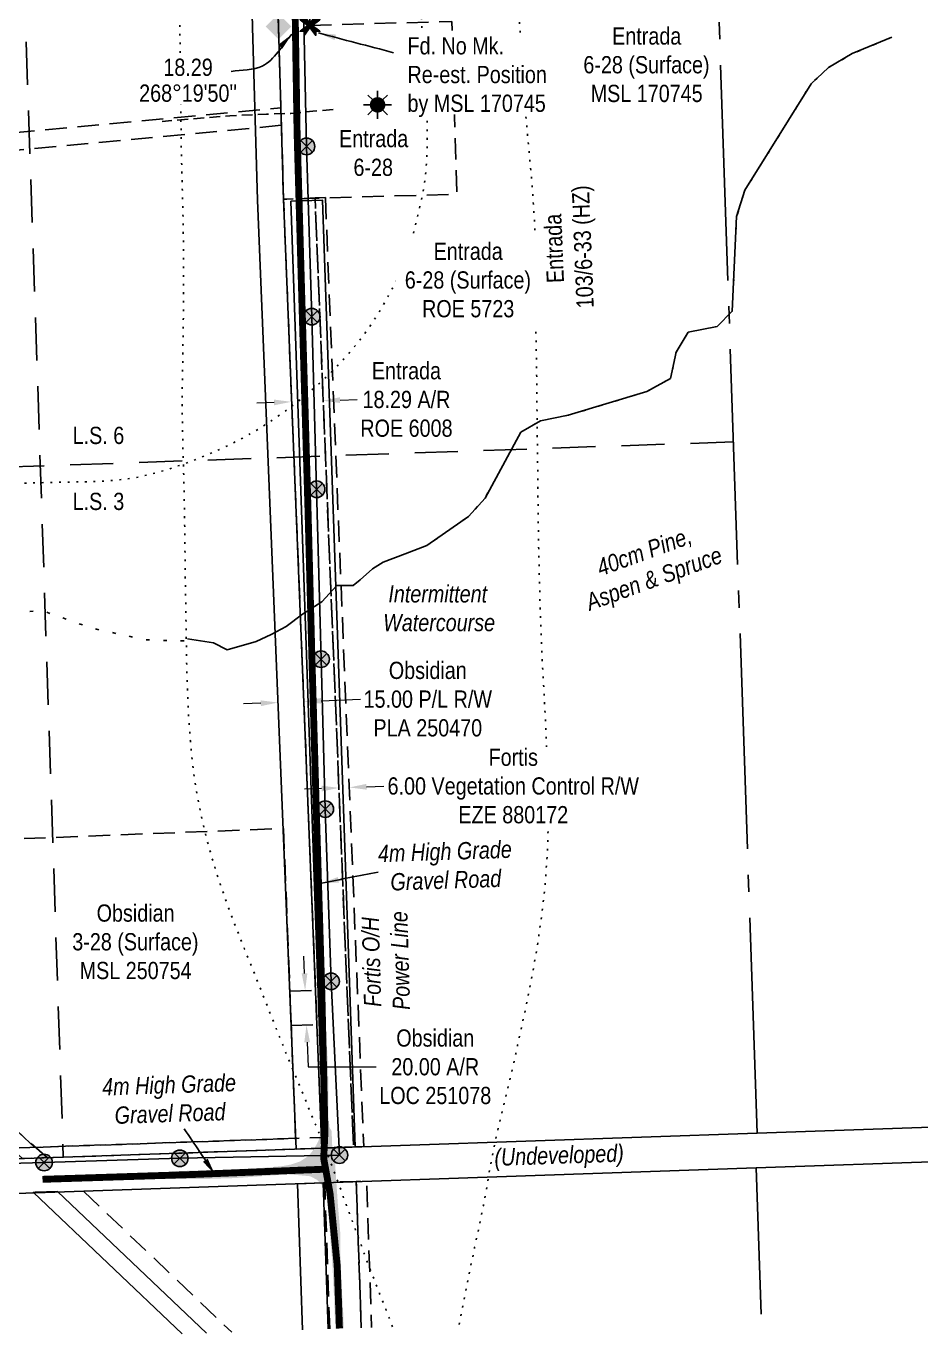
# Model space of a CAD drawing. Extents: x 634445 to 652632, y 5817173 to 5838663.
# Drawn here: x 648077 to 648596, y 5834314 to 5835072 of the extents above; entities that cross this region are included whole.
import ezdxf
from ezdxf.enums import TextEntityAlignment as Align

# ---------------------------------------------------------------- set-up
doc = ezdxf.new("R2010")
doc.units = 0
doc.header["$LTSCALE"] = 5
doc.header["$PDSIZE"] = 0.5
for name, pattern in [('foc-ACCESSROAD', [3.75, 2.5, -1.25]), ('foc-DOT', [1, 0.2, -0.8]), ('foc-FLOWLINE', [3.75, 2.5, -1.25]), ('foc-LSD', [8, 5, -3]), ('foc-QUARTERLINE', [33, 25, -3, 2, -3]), ('foc-WHEELTRACKS', [2, 0.4, -1.6]), ('POWERLINE5', [7.8, 2.4, -0.6, 0.6, -0.6, 0.6, -0.6, 2.4]), ('UG_PIPE', [1.875, 1.25, -0.625])]:
    doc.linetypes.add(name, pattern=pattern)
doc.layers.get('Defpoints').update_dxf_attribs({"color": 9})
for name, color, linetype in [('AS-DRILL', 8, 'foc-DOT'), ('AS-PIPE-UG', 44, 'UG_PIPE'), ('AS-POWER', 104, 'foc-POWER'), ('AS-POWER-EXISTING', 72, 'POWERLINE5'), ('AS-ROADS', 254, 'Continuous'), ('C-AR', 13, 'foc-ACCESSROAD'), ('C-RW', 13, 'Continuous'), ('C-WS', 13, 'foc-ACCESSROAD'), ('C-WS-S', 8, 'Continuous'), ('F-AR', 190, 'foc-ACCESSROAD'), ('F-EZE', 190, 'foc-FLOWLINE'), ('F-FLOWLINE', 190, 'foc-FLOWLINE'), ('F-RW', 190, 'Continuous'), ('F-WS', 190, 'foc-ACCESSROAD'), ('F-WS-S', 8, 'Continuous'), ('L-BD', 7, 'Continuous'), ('L-MON', 1, 'Continuous'), ('L-SEC', 7, 'Continuous'), ('L-SECQ', 8, 'foc-QUARTERLINE'), ('L-SECTION-LSD', 7, 'foc-LSD'), ('ROE', 35, 'Continuous'), ('T-BUSH-T', 110, 'Continuous'), ('T-CREEK', 160, 'Continuous'), ('T-WATER-P3', 160, 'foc-WHEELTRACKS'), ('T-WATER-T', 170, 'Continuous')]:
    doc.layers.add(name, color=color, linetype=linetype)
for name, color, linetype, lineweight in [('C-AR-T', 13, 'Continuous', 9), ('C-RW-T', 13, 'Continuous', 9), ('C-WS-T', 13, 'Continuous', 9), ('F-AR-T', 190, 'Continuous', 9), ('F-EZE-T', 190, 'Continuous', 9), ('F-WS-T', 190, 'Continuous', 9), ('T-TEXT', 48, 'Continuous', 18)]:
    doc.layers.add(name, color=color, linetype=linetype, lineweight=lineweight)
doc.styles.add('100L', font='ARIALN.TTF', dxfattribs={"height": 11})
doc.styles.add('175L', font='ARIALN.TTF', dxfattribs={"height": 20})
doc.styles.add('80CG', font='ARIALN.TTF', dxfattribs={"height": 10})
doc.styles.add('80L', font='ARIALN.TTF', dxfattribs={"height": 10})
doc.styles.add('80LS', font='ARIALNI.TTF', dxfattribs={"height": 10})
doc.styles.add('foc-LtypeFont', font='ARIALN.TTF', dxfattribs={"height": 7.35})
doc.linetypes.add('foc-POWER', pattern='A,6,-1,["P",foc-LtypeFont,S=0.2,R=0,X=-0.625,Y=-0.75],-1.24,4', length=12.24)
doc.linetypes.add('foc-TOPO-flowdirection-NOLINE', pattern='A,0,[">",foc-LtypeFont,S=0.3,R=0,X=0,Y=-0.945],-20,[">",foc-LtypeFont,S=0.3,R=0,X=0,Y=-0.945],0', length=20)
doc.dimstyles.new('Compass 5 000', dxfattribs={"dimscale": 5, "dimtxt": 9, "dimasz": 2, "dimexe": 0.2, "dimexo": 0.0625, "dimgap": 0.5, "dimtad": 0, "dimtih": 1, "dimtoh": 1, "dimzin": 0, "dimdsep": 46, "dimtxsty": '80CG', "dimcen": 0.1, "dimse1": 1, "dimse2": 1, "dimclrd": 256, "dimclrt": 256, "dimaunit": 1, "dimadec": 4, "dimazin": 0, "dimtfac": 0.06, "dimtofl": 0, "dimtmove": 0, "dimatfit": 1, "dimfxl": 0.2, "dimtolj": 1, "dimtzin": 0, "dimlwd": -1, "dimarcsym": 0})

# ---------------------------------------------------------------- blocks, each defined once
blk = doc.blocks.new('POWERPOLE')
h = blk.add_hatch(color=255)
edge = h.paths.add_edge_path()
edge.add_arc((0, 0), 0.96, 0, 360)
at = {"linetype": 'Continuous'}
for p, q in [((0.68, -0.68), (-0.68, 0.68)), ((-0.68, -0.68), (0.68, 0.68))]:
    blk.add_line(p, q, dxfattribs=at)
blk.add_circle((0, 0), 0.96, dxfattribs=at)
blk = doc.blocks.new('*D409')
at = {"layer": 'Defpoints', "color": 0, "transparency": 16777216}
for p in [(648222.38, 5835108.8), (648223.06, 5835093.07), (648241.5, 5835093.87)]:
    blk.add_point(p, dxfattribs=at)
at = {"layer": 'F-AR-T', "transparency": 16777216}
for p, q in [((648212.39, 5835108.37), (648191.86, 5835107.48)), ((648250.81, 5835110.03), (648260.8, 5835110.47))]:
    blk.add_line(p, q, dxfattribs=at)
for points in [[(648250.73, 5835111.7), (648250.88, 5835108.37), (648240.81, 5835109.6)], [(648212.31, 5835110.03), (648212.46, 5835106.7), (648222.38, 5835108.8)]]:
    blk.add_solid(points, dxfattribs=at)
at = {"layer": 'F-AR-T', "transparency": 16777216, "insert": (648163.32, 5835107.48), "char_height": 10, "attachment_point": 5, "style": '80CG', "bg_fill": 3, "box_fill_scale": 1.1, "bg_fill_color": 256, "bg_fill_true_color": 13158600, "bg_fill_transparency": 0}
blk.add_mtext('\\A1;Entrada\\P18.29 A/R\\PROE 5723', dxfattribs=at)
blk = doc.blocks.new('*D410')
at = {"layer": 'Defpoints', "color": 0, "transparency": 16777216}
for p in [(648229.41, 5834898.68), (648247.7, 5834899.31), (648230.93, 5834854.46)]:
    blk.add_point(p, dxfattribs=at)
at = {"layer": 'F-AR-T', "transparency": 16777216}
for p, q in [((648220.94, 5834854.12), (648210.95, 5834853.77)), ((648259.22, 5834855.44), (648269.21, 5834855.78))]:
    blk.add_line(p, q, dxfattribs=at)
for points in [[(648220.88, 5834855.78), (648221, 5834852.45), (648230.93, 5834854.46)], [(648259.16, 5834857.1), (648259.27, 5834853.77), (648249.22, 5834855.09)]]:
    blk.add_solid(points, dxfattribs=at)
at = {"layer": 'F-AR-T', "transparency": 16777216, "insert": (648297.76, 5834855.78), "char_height": 10, "attachment_point": 5, "style": '80CG'}
blk.add_mtext('\\A1;Entrada\\P18.29 A/R\\PROE 6008', dxfattribs=at)
blk = doc.blocks.new('*D411')
at = {"layer": 'Defpoints', "color": 0, "transparency": 16777216}
for p in [(648149.8, 5834423.82), (647969.98, 5834417.7), (648150, 5834417.81)]:
    blk.add_point(p, dxfattribs=at)
at = {"layer": 'F-EZE-T', "transparency": 16777216}
for p, q in [((647968.71, 5834455.08), (647958.71, 5834455.08)), ((647969.64, 5834427.69), (647968.71, 5834455.08)), ((647970.53, 5834401.69), (647970.87, 5834391.7))]:
    blk.add_line(p, q, dxfattribs=at)
for points in [[(647971.31, 5834427.75), (647967.97, 5834427.64), (647969.98, 5834417.7)], [(647972.19, 5834401.75), (647968.86, 5834401.63), (647970.18, 5834411.68)]]:
    blk.add_solid(points, dxfattribs=at)
at = {"layer": 'F-EZE-T', "transparency": 16777216, "insert": (647883.55, 5834455.08), "char_height": 10, "attachment_point": 5, "style": '80CG', "bg_fill": 3, "box_fill_scale": 1.1, "bg_fill_color": 256, "bg_fill_true_color": 13158600, "bg_fill_transparency": 0}
blk.add_mtext('\\A1;Fortis\\P6.00 Vegetation Control R/W\\PEZE 880172', dxfattribs=at)
blk = doc.blocks.new('GAS')
h = blk.add_hatch(color=255)
h.dxf.hatch_style = 1
edge = h.paths.add_edge_path()
edge.add_arc((0, 0), 0.9, 0, 360)
for p, q in [((0, 0.81), (0, 1.62)), ((-0.81, 0), (-1.62, 0)), ((-0.57, 0.57), (-1.14, 1.14)), ((0.57, 0.57), (1.14, 1.14)), ((1.62, 0), (0.81, 0)), ((-0.57, -0.57), (-1.14, -1.14)), ((0, -0.81), (0, -1.62)), ((1.14, -1.14), (0.57, -0.57))]:
    blk.add_line(p, q)
blk.add_circle((0, 0), 0.8)
blk = doc.blocks.new('SMONA')
blk.add_hatch(color=255).paths.add_polyline_path([(0, -1.49), (1.49, 0), (0, 1.49), (-1.49, 0)])
blk = doc.blocks.new('SMONAA')
blk.add_blockref('SMONA', (0, 0))
blk = doc.blocks.new('SMONB')
at = {"color": 1}
blk.add_solid([(0, 1.2), (1.2, 0), (-1.2, 0), (0, -1.2)], dxfattribs=at)
blk = doc.blocks.new('SMONBB')
blk.add_blockref('SMONB', (0, 0))
blk = doc.blocks.new('SMONCC')
for name in ['SMONAA', 'SMONBB']:
    blk.add_blockref(name, (0, 0))
blk = doc.blocks.new('FDIBAR')
blk.add_blockref('SMONCC', (0, 0))
blk = doc.blocks.new('*D468')
at = {"layer": 'C-RW-T', "transparency": 16777216}
for p, q in [((648213.25, 5834679.58), (648203.26, 5834679.18)), ((648248.22, 5834681), (648271.05, 5834681.92))]:
    blk.add_line(p, q, dxfattribs=at)
for points in [[(648213.18, 5834681.25), (648213.32, 5834677.91), (648223.24, 5834679.98)], [(648248.15, 5834682.66), (648248.29, 5834679.33), (648238.23, 5834680.59)]]:
    blk.add_solid(points, dxfattribs=at)
at = {"layer": 'Defpoints', "color": 0, "transparency": 16777216}
for p in [(648223.01, 5834685.65), (648238, 5834686.26), (648238.23, 5834680.59)]:
    blk.add_point(p, dxfattribs=at)
at = {"layer": 'C-RW-T', "transparency": 16777216, "insert": (648310.13, 5834681.92), "char_height": 10, "attachment_point": 5, "style": '80CG'}
blk.add_mtext('\\A1;Obsidian\\P15.00 P/L R/W\\PPLA 250470', dxfattribs=at)
blk = doc.blocks.new('TEMP')
h = blk.add_hatch(color=255)
h.dxf.hatch_style = 1
h.paths.add_polyline_path([(0, 0.25), (-0.67, 1.15), (-0.67, 0.67), (-1.15, 0.67), (-0.25, 0), (-1.15, -0.67), (-0.67, -0.67), (-0.67, -1.15), (0, -0.25), (0.67, -1.15), (0.67, -0.67), (1.15, -0.67), (0.25, 0), (1.15, 0.67), (0.67, 0.67), (0.67, 1.15)])
h.paths.add_polyline_path([(0.57, 0.85), (0.57, 0.57), (0.85, 0.57), (0.08, 0), (0.85, -0.57), (0.57, -0.57), (0.57, -0.85), (0, -0.08), (-0.57, -0.85), (-0.57, -0.57), (-0.85, -0.57), (-0.08, 0), (-0.85, 0.57), (-0.57, 0.57), (-0.57, 0.85), (0, 0.08)], flags=16)
h = blk.add_hatch(color=1)
h.dxf.hatch_style = 1
h.paths.add_polyline_path([(0, 0.08), (-0.57, 0.85), (-0.57, 0.57), (-0.85, 0.57), (-0.08, 0), (-0.85, -0.57), (-0.57, -0.57), (-0.57, -0.85), (0, -0.08), (0.57, -0.85), (0.57, -0.57), (0.85, -0.57), (0.08, 0), (0.85, 0.57), (0.57, 0.57), (0.57, 0.85)])
at = {"color": 1}
for p, q in [((-0.08, 0), (0.08, 0)), ((0, 0.08), (0, -0.08))]:
    blk.add_line(p, q, dxfattribs=at)
at = {"color": 255, "flags": 128}
blk.add_lwpolyline([(-0.25, 0), (-1.15, 0.67), (-0.67, 0.67), (-0.67, 1.15), (0, 0.25), (0.67, 1.15), (0.67, 0.67), (1.15, 0.67), (0.25, 0), (1.15, -0.67), (0.67, -0.67), (0.67, -1.15), (0, -0.25), (-0.67, -1.15), (-0.67, -0.67), (-1.15, -0.67)], close=True, dxfattribs=at)
at = {"color": 1, "flags": 128}
blk.add_lwpolyline([(-0.08, 0), (-0.85, 0.57), (-0.57, 0.57), (-0.57, 0.85), (0, 0.08), (0.57, 0.85), (0.57, 0.57), (0.85, 0.57), (0.08, 0), (0.85, -0.57), (0.57, -0.57), (0.57, -0.85), (0, -0.08), (-0.57, -0.85), (-0.57, -0.57), (-0.85, -0.57)], close=True, dxfattribs=at)
blk = doc.blocks.new('*D536')
at = {"layer": 'Defpoints', "color": 0, "transparency": 16777216}
for p in [(648258.52, 5834631.8), (648264.52, 5834632.04), (648264.57, 5834630.72)]:
    blk.add_point(p, dxfattribs=at)
at = {"layer": 'F-EZE-T', "transparency": 16777216}
for p, q in [((648248.58, 5834630.08), (648238.59, 5834629.67)), ((648274.56, 5834631.13), (648284.56, 5834631.53))]:
    blk.add_line(p, q, dxfattribs=at)
for points in [[(648274.5, 5834632.79), (648274.63, 5834629.46), (648264.57, 5834630.72)], [(648248.52, 5834631.74), (648248.65, 5834628.41), (648258.58, 5834630.48)]]:
    blk.add_solid(points, dxfattribs=at)
at = {"layer": 'F-EZE-T', "transparency": 16777216, "insert": (648359.71, 5834631.53), "char_height": 10, "attachment_point": 5, "style": '80CG', "bg_fill": 3, "box_fill_scale": 1.1, "bg_fill_color": 256, "bg_fill_true_color": 13158600, "bg_fill_transparency": 0}
blk.add_mtext('\\A1;Fortis\\P6.00 Vegetation Control R/W\\PEZE 880172', dxfattribs=at)

msp = doc.modelspace()

# ---------------------------------------------------------------- hatches: boundary and pattern name
at = {"layer": 'AS-ROADS'}
h = msp.add_hatch(color=256, dxfattribs=at)
h.dxf.hatch_style = 1
h.paths.add_polyline_path([(648256.503, 5834316.748), (648261.376, 5834316.914), (648261.051, 5834326.223), (648260.071, 5834343.004), (648259.502, 5834358.865), (648259.332, 5834372.796), (648258.005, 5834388.43), (648257.284, 5834399.039), (648256.269, 5834413.984), (648254.999, 5834415.074), (648254.353, 5834431.462), (648253.155, 5834433.358), (648252.382, 5834440.768), (648252.435, 5834448.066), (648252.382, 5834462.283), (648251.955, 5834475.191), (648251.469, 5834483.177), (648250.724, 5834500.919), (648250.222, 5834519.147), (648246.711, 5834518.218), (648247.172, 5834498.071), (648247.726, 5834485.011), (648248.178, 5834466.407), (648248.45, 5834449.663), (648248.396, 5834440.788), (648248.137, 5834430.556), (648246.719, 5834425.654), (648244.312, 5834421.156), (648241.185, 5834417.142), (648236.288, 5834413.837), (648230.79, 5834411.941), (648225.75, 5834411.032), (648213.18, 5834409.934), (648195.472, 5834409.053), (648183.561, 5834408.618), (648164.317, 5834408.15), (648153.27, 5834407.087), (648153.27, 5834403.693), (648164.656, 5834403.471), (648180.26, 5834403.541), (648198.377, 5834404.102), (648207.182, 5834404.71), (648219.672, 5834405.65), (648229.261, 5834406.213), (648235.495, 5834405.752), (648241.923, 5834405.159), (648246.03, 5834402.995), (648249.702, 5834398.895), (648251.702, 5834392.524), (648253.816, 5834366.798), (648254.746, 5834355.313), (648255.774, 5834334.901)])

# ---------------------------------------------------------------- linework, layer by layer
at = {"layer": 'AS-DRILL', "flags": 128}
msp.add_lwpolyline([(648328.317, 5834319.193), (648329.67, 5834325.946), (648331.09, 5834333.213), (648332.565, 5834340.651), (648334.114, 5834348.252), (648335.698, 5834356.044), (648337.309, 5834363.946), (648339.017, 5834371.932), (648340.723, 5834379.977), (648342.394, 5834388.182), (648343.942, 5834396.503), (648345.377, 5834404.89), (648346.87, 5834413.39), (648348.547, 5834422.065), (648350.43, 5834430.856), (648352.52, 5834439.764), (648354.71, 5834448.704), (648356.946, 5834457.747), (648359.089, 5834466.876), (648361.139, 5834476.113), (648362.255, 5834481.199), (648363.177, 5834485.429), (648365.212, 5834494.825), (648367.198, 5834504.21), (648369.91, 5834517.658), (648373.343, 5834536.702), (648376.172, 5834555.856), (648378.261, 5834574.999), (648379.575, 5834594.288), (648380.127, 5834613.633), (648379.874, 5834632.795), (648379.148, 5834652.061), (648378.29, 5834671.384), (648377.277, 5834690.542), (648376.24, 5834709.83), (648375.473, 5834729.115), (648374.936, 5834748.428), (648374.478, 5834767.763), (648374.16, 5834787.102), (648373.971, 5834806.445), (648373.753, 5834825.788), (648373.515, 5834845.12), (648373.358, 5834864.424), (648373.071, 5834883.724), (648372.693, 5834903.051), (648372.547, 5834922.016), (648372.517, 5834940.753), (648372.001, 5834959.706), (648370.754, 5834978.637), (648369.113, 5834997.396), (648367.36, 5835016.221), (648365.828, 5835035.014), (648364.631, 5835053.646), (648363.487, 5835072.49), (648362.376, 5835091.255), (648361.423, 5835110.084), (648360.469, 5835128.954), (648359.534, 5835147.874), (648359.046, 5835166.848), (648358.81, 5835185.82), (648358.363, 5835204.435), (648357.818, 5835223.357), (648357.265, 5835242.169), (648356.578, 5835260.817), (648355.821, 5835279.782), (648355.172, 5835298.812), (648354.475, 5835317.779), (648353.512, 5835336.939), (648352.43, 5835355.744), (648351.412, 5835374.752), (648350.427, 5835393.651), (648349.42, 5835412.589), (648348.563, 5835431.552), (648347.727, 5835450.505), (648346.862, 5835469.398), (648346.365, 5835488.701), (648346.106, 5835508.053), (648345.718, 5835527.38), (648345.17, 5835546.722), (648344.412, 5835566.048), (648343.603, 5835585.412), (648343.005, 5835604.753), (648342.751, 5835623.934), (648342.714, 5835643.252), (648342.746, 5835662.582), (648342.848, 5835681.934), (648342.92, 5835701.265), (648342.932, 5835720.614), (648342.913, 5835739.983), (648342.865, 5835759.33), (648342.716, 5835778.675), (648342.393, 5835797.854), (648341.9, 5835817.018), (648341.301, 5835836.378), (648340.623, 5835855.707), (648340.066, 5835875.009), (648339.542, 5835894.221), (648338.884, 5835913.55), (648338.097, 5835932.825), (648337.201, 5835952.097), (648336.253, 5835971.407), (648335.366, 5835990.709), (648334.659, 5836010.017), (648334.081, 5836029.348), (648333.513, 5836048.67), (648332.974, 5836068.022), (648332.497, 5836087.327), (648331.978, 5836106.68), (648331.381, 5836126), (648331.195, 5836132.689)], dxfattribs=at)
at = {"layer": 'AS-PIPE-UG', "flags": 128}
msp.add_lwpolyline([(648255.21, 5835023.998), (648243.4, 5835023.111), (648230.766, 5835021.755), (648216.538, 5835021.388), (648195.342, 5835020.473), (648156.155, 5835017.17)], dxfattribs=at)
at = {"layer": 'AS-POWER', "flags": 128}
for points in [[(648258.858, 5834417.444), (648254.022, 5834518.241), (648250.666, 5834618.172), (648248.22, 5834705.134), (648245.647, 5834803.747), (648242.787, 5834903.864), (648239.769, 5835002.659), (648237.965, 5835083.971), (648235.839, 5835183.633), (648235.553, 5835198.147)], [(647573.168, 5834396.122), (647993.306, 5834410.347), (648087.569, 5834413.122), (648166.283, 5834415.583), (648258.858, 5834417.444)]]:
    msp.add_lwpolyline(points, dxfattribs=at)
at = {"layer": 'AS-ROADS', "const_width": 3.999, "flags": 128}
for points in [[(648233.005, 5835092.579), (648234.324, 5835010.833), (648237.065, 5834914.534), (648240.638, 5834792.645), (648242.943, 5834705.143), (648245.375, 5834620.775), (648248.759, 5834508.365), (648250.493, 5834430.827), (648249.759, 5834415.541), (648253.443, 5834395.218), (648257.593, 5834353.488), (648258.9, 5834316.829)], [(648086.657, 5834403.375), (648172.963, 5834406.139), (648251.609, 5834409.295)]]:
    msp.add_lwpolyline(points, dxfattribs=at)
at = {"layer": 'C-AR', "flags": 128}
msp.add_lwpolyline([(648230.911, 5834492.54), (648245.905, 5834493.119), (648245.134, 5834513.098), (648230.14, 5834512.519)], close=True, dxfattribs=at)
at = {"layer": 'C-AR-T'}
for p, q in [((648238.625, 5834522.851), (648238.24, 5834532.841)), ((648240.168, 5834482.893), (648240.719, 5834468.627)), ((648240.719, 5834468.627), (648280.163, 5834468.627))]:
    msp.add_line(p, q, dxfattribs=at)
for points in [[(648240.29, 5834522.916), (648236.96, 5834522.787), (648239.011, 5834512.862)], [(648241.833, 5834482.957), (648238.503, 5834482.829), (648239.783, 5834492.883)]]:
    msp.add_solid(points, dxfattribs=at)
at = {"layer": 'C-RW', "flags": 128}
for points in [[(648154.778, 5836126.928), (648102.273, 5836051.981), (648161.897, 5835871.381), (648164.913, 5835765.524), (648189.837, 5835741.997), (648204.594, 5835222.983), (648208.508, 5835071.866), (648211.433, 5834971.495), (648233.74, 5834420.904), (648248.727, 5834421.424), (648248.727, 5834421.424), (648226.42, 5834972.019), (648223.498, 5835072.279), (648219.584, 5835223.39), (648204.45, 5835755.699), (648184.663, 5835774.376), (648181.8, 5835874.873), (648124.404, 5836048.724), (648179.762, 5836127.744)], [(648252.436, 5834316.609), (648249.495, 5834401.327), (648234.508, 5834400.807), (648234.51, 5834400.764), (648237.449, 5834316.099)]]:
    msp.add_lwpolyline(points, dxfattribs=at)
at = {"layer": 'F-AR', "flags": 128}
msp.add_lwpolyline([(648266.997, 5834422.287), (648248.727, 5834421.418), (648248.475, 5834427.653), (648226.458, 5834972.005), (648244.733, 5834972.744), (648266.997, 5834422.287)], close=True, dxfattribs=at)
msp.add_lwpolyline([(648253.24, 5834316.637), (648250.348, 5834401.573), (648268.638, 5834402.196), (648271.53, 5834317.26)], dxfattribs=at)
at = {"layer": 'F-EZE', "flags": 128}
for points in [[(648250.728, 5834972.987), (648272.995, 5834422.471), (648266.997, 5834422.287), (648244.733, 5834972.744), (648250.728, 5834972.987)], [(648248.727, 5834421.424), (648075.141, 5834415.398), (648069.361, 5834420.626), (648068.363, 5834421.519), (648248.475, 5834427.653), (648248.727, 5834421.424)]]:
    msp.add_lwpolyline(points, close=True, dxfattribs=at)
msp.add_lwpolyline([(648271.53, 5834317.26), (648268.638, 5834402.196), (648274.638, 5834402.4), (648277.531, 5834317.464)], dxfattribs=at)
at = {"layer": 'F-FLOWLINE', "flags": 128}
msp.add_lwpolyline([(648225.171, 5835014.874), (647676.517, 5834963.558), (647676.169, 5834973.636), (648224.877, 5835024.956), (648225.171, 5835014.874)], close=True, dxfattribs=at)
msp.add_lwpolyline([(648089.568, 5834415.899), (648075.055, 5834428.634), (647762.216, 5834720.002, 0.0007995), (647762.192, 5834720.024), (647684.774, 5834791.667)], format="xyb", dxfattribs=at)
msp.add_lwpolyline([(648110.379, 5834396.498), (648191.037, 5834319.785), (648196.383, 5834314.7)], dxfattribs=at)
at = {"layer": 'F-RW'}
msp.add_lwpolyline([(648167.674, 5834313.723), (648081.375, 5834395.815), (648082.343, 5834395.847), (648095.385, 5834396.293), (648181.699, 5834314.2)], dxfattribs=at)
at = {"layer": 'F-WS', "flags": 128}
msp.add_lwpolyline([(648241.818, 5835072.798), (648247.816, 5835072.973), (648324.073, 5835075.195), (648326.995, 5834974.935), (648226.458, 5834972.005), (648223.536, 5835072.265), (648219.58, 5835223.499), (648237.893, 5835224.13), (648241.818, 5835072.798)], close=True, dxfattribs=at)
at = {"layer": 'L-SEC'}
for p, q in [((648902.927, 5834443.747), (648501.101, 5834430.185)), ((648500.691, 5834410.047), (648903.631, 5834423.648))]:
    msp.add_line(p, q, dxfattribs=at)
for points in [[(648501.101, 5834430.185), (648098.717, 5834416.216), (647695.859, 5834402.232)], [(647696.553, 5834382.132), (648099.384, 5834396.116), (648500.691, 5834410.047)]]:
    msp.add_lwpolyline(points, dxfattribs=at)
at = {"layer": 'L-SECQ'}
for p, q in [((648501.1, 5834430.185), (648473.792, 5835232.254)), ((648503.568, 5834325.162), (648500.691, 5834410.047))]:
    msp.add_line(p, q, dxfattribs=at)
at = {"layer": 'L-SECTION-LSD'}
for p, q in [((648045.33, 5836022.84), (648098.717, 5834416.216)), ((648487.447, 5834831.207), (647682.026, 5834803.371))]:
    msp.add_line(p, q, dxfattribs=at)
at = {"layer": 'T-CREEK', "linetype": 'foc-TOPO-flowdirection-NOLINE', "flags": 128}
for points in [[(648579.361, 5835066.098), (648556.337, 5835056.46), (648542.648, 5835048.434), (648532.44, 5835038.883), (648494.081, 5834977.241), (648489.246, 5834961.943), (648486.7, 5834907.046), (648477.923, 5834898.104), (648461.224, 5834894.811), (648454.186, 5834883.21), (648450.92, 5834867.996), (648437.156, 5834860.362), (648391.559, 5834846.685), (648375.512, 5834843.466), (648364.154, 5834836.844), (648343.342, 5834798.514), (648333.672, 5834787.86), (648309.568, 5834771.064), (648297.048, 5834766.222)], [(648297.048, 5834766.222), (648284.348, 5834761.46), (648277.998, 5834757.491), (648270.854, 5834751.141), (648266.885, 5834747.966), (648257.36, 5834747.966), (648248.629, 5834738.441), (648237.516, 5834731.297), (648227.991, 5834724.153), (648219.26, 5834719.391), (648210.529, 5834715.422), (648193.86, 5834710.659), (648185.922, 5834714.628), (648170.841, 5834717.009)]]:
    msp.add_lwpolyline(points, dxfattribs=at)
at = {"layer": 'T-CREEK', "flags": 128}
msp.add_lwpolyline([(648297.048, 5834766.222), (648284.348, 5834761.46), (648277.998, 5834757.491), (648270.854, 5834751.141), (648266.885, 5834747.966), (648257.36, 5834747.966), (648248.629, 5834738.441), (648237.516, 5834731.297), (648227.991, 5834724.153), (648219.26, 5834719.391), (648210.529, 5834715.422), (648193.86, 5834710.659), (648185.922, 5834714.628), (648170.841, 5834717.009)], dxfattribs=at)
at = {"layer": 'T-WATER-P3', "flags": 128}
for points in [[(648579.361, 5835066.098), (648556.337, 5835056.46), (648542.648, 5835048.434), (648532.44, 5835038.883), (648494.081, 5834977.241), (648489.246, 5834961.943), (648486.7, 5834907.046), (648477.923, 5834898.104), (648461.224, 5834894.811), (648454.186, 5834883.21), (648450.92, 5834867.996), (648437.156, 5834860.362), (648391.559, 5834846.685), (648375.512, 5834843.466), (648364.154, 5834836.844), (648343.342, 5834798.514), (648333.672, 5834787.86), (648309.568, 5834771.064), (648297.048, 5834766.222)], [(648168.758, 5834715.824), (648166.165, 5834715.693), (648146.601, 5834716.353), (648114.269, 5834723.381), (648085.816, 5834733.603), (648079.213, 5834732.814)]]:
    msp.add_lwpolyline(points, dxfattribs=at)

# ---------------------------------------------------------------- block references
at = {"layer": 'AS-POWER-EXISTING', "xscale": 5.000000000000036, "yscale": 5.000000000000036, "zscale": 5.000000000000036}
for p in [(648239.807, 5835002.646), (648242.825, 5834903.851), (648245.685, 5834803.734), (648248.258, 5834705.121), (648250.704, 5834618.159), (648254.06, 5834518.228), (648166.321, 5834415.57), (648258.895, 5834417.431), (648087.569, 5834413.122)]:
    msp.add_blockref('POWERPOLE', p, dxfattribs=at)
at = {"layer": 'F-WS-S', "xscale": 4.998535000000007, "yscale": 4.998535000000007, "zscale": 4.998535000000007}
msp.add_blockref('GAS', (648281.019, 5835026.745), dxfattribs=at)

# ---------------------------------------------------------------- texts
at = {"layer": 'AS-POWER', "insert": (648273.252, 5834500.684), "char_height": 10, "attachment_point": 1, "rotation": 91.611111, "style": '100L'}
msp.add_mtext_dynamic_manual_height_columns('\\pi2.56183;{\\fArial Narrow|b0|i1|c0|p34;Fortis O/H \\P\\pi0.33468;Power Line}', width=57.13594, gutter_width=54.984, heights=[0], dxfattribs=at)
at = {"layer": 'C-AR-T', "insert": (648314.468, 5834468.627), "char_height": 9.99705, "attachment_point": 5, "style": '80CG'}
msp.add_mtext('\\A1;Obsidian\\P20.00 A/R\\PLOC 251078', dxfattribs=at)
at = {"layer": 'C-WS-S', "insert": (648255.37, 5835012.192), "char_height": 10, "attachment_point": 1, "style": '80L'}
msp.add_mtext_dynamic_manual_height_columns('\\pi3.29391;Entrada\\P\\pi11.64998;6-28', width=45.2986, gutter_width=50, heights=[0], dxfattribs=at)
at = {"layer": 'T-BUSH-T', "insert": (648433.886, 5834772.355), "char_height": 9.99423, "width": 82.55575, "attachment_point": 2, "rotation": 20, "style": '80LS'}
msp.add_mtext('40cm Pine, Aspen & Spruce', dxfattribs=at)
at = {"layer": 'T-TEXT', "style": '80LS'}
msp.add_text('(Undeveloped)', height=9.99707, rotation=1.950424, dxfattribs=at).set_placement((648386.283, 5834417.423), align=Align.MIDDLE_CENTER)
at = {"layer": 'T-WATER-T', "insert": (648286.946, 5834748.034), "char_height": 9.99424, "attachment_point": 1, "style": '80L'}
msp.add_mtext_dynamic_manual_height_columns('\\pi0.32589,t130.25097;{\\fArial Narrow|b0|i1|c0|p34;Intermittent\\P\\pi-2.68057,t127.24452;Watercourse}', width=57.82208, gutter_width=49.985, heights=[0], dxfattribs=at)

# ---------------------------------------------------------------- dimensions: what is measured, and where the dimension line sits
at = {"layer": 'C-RW-T', "color": 6}
dim = msp.add_linear_dim(base=(648238.227, 5834680.592), p1=(648223.014, 5834685.653), p2=(648237.997, 5834686.26), angle=2.320059, text='Obsidian\\P15.00 P/L R/W\\PPLA 250470', dimstyle='Compass 5 000', dxfattribs=at)
dim.commit()
dim.dimension.update_dxf_attribs({"geometry": '*D468', "text_midpoint": (648310.135, 5834681.922), "dimtype": 161})
at = {"layer": 'F-AR-T'}
dim = msp.add_linear_dim(base=(648230.934, 5834854.462), p1=(648247.699, 5834899.313), p2=(648229.41, 5834898.683), angle=181.973224, text='Entrada\\P18.29 A/R\\PROE 6008', dimstyle='Compass 5 000', dxfattribs=at)
dim.commit()
dim.dimension.update_dxf_attribs({"geometry": '*D410', "text_midpoint": (648297.758, 5834855.781), "dimtype": 161})

# ---------------------------------------------------------------- leaders
at = {"layer": 'T-TEXT', "path_type": 1}
msp.add_leader([(648186.667, 5834406.17), (648168.892, 5834432.679)], dimstyle='Compass 5 000', override={"dimgap": 0.5, "dimtad": 0}, dxfattribs=at)

# ---------------------------------------------------------------- next in the draw order: texts
at = {"layer": 'F-WS-T', "insert": (648400.122, 5835071.709), "char_height": 9.99707, "attachment_point": 1, "style": '175L', "bg_fill": 2}
msp.add_mtext_dynamic_manual_height_columns('\\pi16.95152;Entrada\\P\\pi0.2545;6-28 (Surface)\\P\\pi4.49269;MSL 170745', width=72.60247, gutter_width=99.971, heights=[0], dxfattribs=at)
at = {"layer": 'L-SECTION-LSD', "char_height": 10, "attachment_point": 1, "style": '100L', "bg_fill": 3, "box_fill_scale": 1.5, "bg_fill_color": 256, "bg_fill_transparency": 0}
for s, width, insert in [('L.S. 6', 30.47415, (648104.138, 5834839.985)), ('L.S. 3', 30.36696, (648104.138, 5834801.7))]:
    msp.add_mtext_dynamic_manual_height_columns(s, width=width, gutter_width=54.984, heights=[0], dxfattribs=dict(at, insert=insert))

# ---------------------------------------------------------------- next in the draw order: linework, layer by layer
at = {"layer": 'AS-DRILL', "flags": 128}
for points in [[(648289.61, 5834317.875), (648289.532, 5834318.095), (648287.212, 5834324.297), (648284.749, 5834330.615), (648282.202, 5834337.051), (648279.61, 5834343.655), (648277.057, 5834350.29), (648274.5, 5834357.066), (648271.969, 5834363.952), (648269.361, 5834371.086), (648266.605, 5834378.476), (648263.816, 5834385.964), (648261.056, 5834393.484), (648258.261, 5834401.172), (648255.404, 5834408.939), (648252.434, 5834416.762), (648249.314, 5834424.621), (648246.072, 5834432.536), (648242.754, 5834440.639), (648239.402, 5834448.871), (648236, 5834457.121), (648232.504, 5834465.469), (648228.983, 5834473.996), (648225.554, 5834482.465), (648222.087, 5834491.194), (648218.609, 5834499.962), (648215.109, 5834508.8), (648213.461, 5834512.972), (648207.409, 5834528.065), (648207.16, 5834528.687), (648203.848, 5834536.941), (648200.283, 5834545.906), (648196.788, 5834554.894), (648193.471, 5834563.957), (648190.283, 5834573.065), (648189.899, 5834574.174), (648187.253, 5834582.227), (648184.512, 5834591.408), (648181.998, 5834600.726), (648179.692, 5834610.09), (648177.82, 5834618.687), (648177.644, 5834619.532), (648175.874, 5834629.042), (648174.444, 5834638.573), (648173.301, 5834648.163), (648172.405, 5834657.57), (648171.275, 5834674.003), (648171.13, 5834676.8), (648170.393, 5834695.737), (648170.058, 5834714.975), (648170.032, 5834718.786), (648169.782, 5834734.266), (648169.466, 5834753.525), (648169.338, 5834764.636), (648169.257, 5834772.548), (648168.984, 5834791.738), (648168.62, 5834809.946), (648168.601, 5834810.575), (648168.064, 5834829.528), (648167.689, 5834848.435), (648167.679, 5834855.008), (648167.805, 5834867.327), (648168.103, 5834886.135), (648168.3, 5834899.717), (648168.378, 5834905.052), (648168.471, 5834924.024), (648168.389, 5834942.84), (648168.284, 5834955.493), (648168.169, 5834961.562), (648167.683, 5834980.516), (648167.222, 5834999.271), (648167.187, 5835001.42), (648166.911, 5835018.06), (648166.763, 5835036.394), (648166.764, 5835037.024), (648166.578, 5835055.637), (648166.341, 5835069.686), (648166.27, 5835074.316), (648165.945, 5835093.215), (648165.676, 5835104.352), (648165.479, 5835112.13), (648165.068, 5835130.926), (648164.886, 5835138.214), (648164.431, 5835149.895), (648163.423, 5835168.533), (648163.141, 5835173.207), (648162.29, 5835187.368), (648161.054, 5835205.979), (648160.914, 5835207.935), (648159.742, 5835224.767), (648159.083, 5835234.242), (648158.433, 5835242.806), (648157.562, 5835253.334), (648155.775, 5835271.969), (648155.205, 5835277.544), (648153.926, 5835290.981), (648153.136, 5835299.851), (648152.252, 5835309.829), (648150.494, 5835328.484), (648149.886, 5835334.648), (648149.596, 5835337.591), (648147.691, 5835356.802), (648147.604, 5835357.69), (648145.965, 5835376.068), (648144.777, 5835392.09), (648144.56, 5835395.285), (648143.443, 5835414.219), (648142.873, 5835426.398), (648142.598, 5835433.463), (648141.994, 5835450.022), (648141.881, 5835452.76), (648141.254, 5835472.04), (648140.986, 5835484.457), (648140.888, 5835491.307), (648140.667, 5835510.429), (648140.61, 5835518.541), (648140.59, 5835529.726), (648140.581, 5835542.172), (648140.562, 5835549.064), (648140.404, 5835568.378), (648140.313, 5835575.979), (648140.171, 5835587.57), (648140.006, 5835599.561), (648139.884, 5835606.86), (648139.503, 5835625.948), (648139.339, 5835633.666), (648139.099, 5835645.154), (648138.454, 5835664.373), (648138.293, 5835668.02), (648137.67, 5835683.568), (648137.412, 5835691.074), (648137.015, 5835702.797), (648136.388, 5835722.097), (648136.264, 5835725.835), (648135.776, 5835741.217), (648135.251, 5835760.14), (648135.243, 5835760.41), (648134.786, 5835779.695), (648134.349, 5835794.058), (648134.159, 5835798.995), (648133.321, 5835818.298), (648132.825, 5835829.018), (648132.435, 5835837.58), (648131.738, 5835856.858), (648131.301, 5835874.513), (648131.261, 5835876.163), (648130.754, 5835895.466), (648130.149, 5835914.687), (648129.995, 5835919.104), (648129.523, 5835933.946), (648128.849, 5835953.135), (648128.354, 5835964.485), (648127.981, 5835972.477), (648126.924, 5835991.764), (648125.717, 5836010.716), (648125.696, 5836011.076), (648124.759, 5836030.376), (648123.971, 5836049.701), (648123.694, 5836056.486), (648123.504, 5836068.996), (648123.548, 5836088.256), (648123.771, 5836101.959), (648123.946, 5836107.387), (648124.614, 5836125.943)], [(648308.806, 5835134.572), (648308.814, 5835134.622), (648308.772, 5835134.701), (648308.718, 5835134.809), (648308.704, 5835134.969), (648308.696, 5835135.229), (648308.775, 5835135.591), (648308.871, 5835136.034), (648308.931, 5835136.366), (648308.88, 5835136.415), (648308.649, 5835136.438), (648308.358, 5835136.469), (648307.906, 5835136.515), (648307.225, 5835136.535), (648306.478, 5835136.422), (648306.161, 5835136.322), (648306.044, 5835136.218), (648305.998, 5835136.097), (648305.923, 5835135.945), (648305.884, 5835135.573), (648305.91, 5835135.044), (648305.866, 5835134.522), (648305.691, 5835134.337), (648305.276, 5835134.524), (648304.864, 5835134.572), (648304.568, 5835134.433), (648304.312, 5835134.285), (648304.361, 5835133.996), (648304.712, 5835133.647), (648305.128, 5835133.449), (648305.52, 5835133.401), (648305.891, 5835133.363), (648306.105, 5835133.239), (648306.35, 5835133.397), (648306.508, 5835133.802), (648306.333, 5835134.296), (648306.114, 5835134.59), (648305.885, 5835134.543), (648305.503, 5835134.621), (648305.035, 5835134.857), (648304.532, 5835135.282), (648304.262, 5835135.614), (648303.914, 5835135.864), (648303.679, 5835136.016), (648303.605, 5835136.154), (648303.618, 5835136.375), (648303.654, 5835136.526), (648303.692, 5835136.577), (648303.743, 5835136.569), (648303.881, 5835136.293), (648304.015, 5835135.526), (648304.082, 5835134.308), (648304.111, 5835132.688), (648304.091, 5835130.717), (648304.082, 5835128.365), (648304.11, 5835125.825), (648304.132, 5835123.104), (648304.194, 5835120.095), (648304.339, 5835116.658), (648304.573, 5835112.913), (648304.869, 5835108.76), (648305.175, 5835104.287), (648305.504, 5835099.385), (648305.819, 5835093.972), (648306.035, 5835088.186), (648306.192, 5835082.048), (648306.436, 5835075.672), (648306.815, 5835068.811), (648307.3, 5835061.732), (648307.868, 5835054.256), (648308.473, 5835046.551), (648309.055, 5835038.585), (648309.496, 5835030.345), (648309.687, 5835021.766), (648309.775, 5835013.275), (648309.827, 5835004.663), (648309.634, 5834996.223), (648308.996, 5834987.6), (648307.941, 5834979.524), (648306.326, 5834971.101), (648304.399, 5834962.768), (648302.308, 5834954.221), (648299.989, 5834945.916), (648297.194, 5834937.497), (648293.952, 5834929.305), (648290.135, 5834921.255), (648285.91, 5834913.453), (648281.404, 5834905.713), (648276.503, 5834898.11), (648271.182, 5834890.825), (648265.558, 5834883.941), (648259.706, 5834877.359), (648253.399, 5834870.925), (648246.93, 5834864.855), (648240.236, 5834858.979), (648233.243, 5834853.363), (648225.867, 5834847.867), (648218.243, 5834842.632), (648210.408, 5834837.752), (648202.352, 5834833.205), (648194.037, 5834828.99), (648185.511, 5834825.109), (648176.796, 5834821.512), (648168.043, 5834818.204), (648159.062, 5834815.13), (648149.858, 5834812.479), (648140.376, 5834810.449), (648130.962, 5834809.122), (648125.872, 5834808.697), (648116.013, 5834808.197), (648106.746, 5834807.965), (648087.628, 5834807.584), (648068.605, 5834807.085), (648049.425, 5834806.451), (648030.289, 5834805.699), (648011.273, 5834804.96), (647992.251, 5834804.081), (647973.336, 5834803.306), (647954.048, 5834802.939), (647934.938, 5834802.958), (647915.719, 5834802.973), (647896.481, 5834802.628), (647877.512, 5834801.98), (647858.331, 5834801.387), (647839.152, 5834801.053), (647819.952, 5834801.089), (647800.764, 5834801.386), (647781.733, 5834801.807), (647762.658, 5834802.007), (647743.525, 5834802.126), (647724.207, 5834802.438), (647705.005, 5834802.534), (647685.818, 5834802.461), (647666.748, 5834802.521), (647647.385, 5834802.632), (647628.021, 5834802.483), (647608.939, 5834802.252), (647589.934, 5834802.134), (647570.592, 5834801.906), (647563.234, 5834801.666)]]:
    msp.add_lwpolyline(points, dxfattribs=at)

# ---------------------------------------------------------------- next in the draw order: texts
at = {"layer": 'F-WS-T', "insert": (648296.555, 5834946.824), "char_height": 9.99707, "attachment_point": 1, "style": '175L', "bg_fill": 2}
msp.add_mtext_dynamic_manual_height_columns('\\pi16.95152;Entrada\\P\\pi0.2545;6-28 (Surface)\\P\\pi10.27544;ROE 5723', width=72.60247, gutter_width=99.971, heights=[0], dxfattribs=at)
at = {"layer": 'L-BD', "insert": (648171.095, 5835053.567), "char_height": 9.99705, "width": 57.03011, "attachment_point": 2, "line_spacing_factor": 0.9, "style": '80L', "bg_fill": 3, "box_fill_scale": 1.15, "bg_fill_color": 256, "bg_fill_true_color": 256, "bg_fill_transparency": 0}
msp.add_mtext("18.29 268°19'50''", dxfattribs=at)
at = {"layer": 'L-MON', "insert": (648298.365, 5835066.024), "char_height": 9.99712, "attachment_point": 1, "style": '80L', "bg_fill": 3, "box_fill_scale": 1.15, "bg_fill_color": 256, "bg_fill_true_color": 256, "bg_fill_transparency": 0}
msp.add_mtext_dynamic_manual_height_columns('Fd. No Mk.\\PRe-est. Position\\Pby MSL 170745', width=80.16191, gutter_width=49.985, heights=[0], dxfattribs=at)

# ---------------------------------------------------------------- next in the draw order: dimensions: what is measured, and where the dimension line sits
at = {"layer": 'F-EZE-T'}
dim = msp.add_aligned_dim(p1=(648258.523, 5834631.802), p2=(648264.518, 5834632.044), distance=-1.323, text='Fortis\\P6.00 Vegetation Control R/W\\PEZE 880172', dimstyle='Compass 5 000', override={"dimtfill": 1}, dxfattribs=at)
dim.commit()
dim.dimension.update_dxf_attribs({"geometry": '*D536', "text_midpoint": (648359.712, 5834631.531)})
dim = msp.add_linear_dim(base=(647969.98, 5834417.7), p1=(648150.001, 5834417.807), p2=(648149.796, 5834423.823), angle=91.950435, text='Fortis\\P6.00 Vegetation Control R/W\\PEZE 880172', dimstyle='Compass 5 000', override={"dimtfill": 1}, dxfattribs=at)
dim.commit()
dim.dimension.update_dxf_attribs({"geometry": '*D411', "text_midpoint": (647883.55, 5834455.079), "dimtype": 161})

# ---------------------------------------------------------------- next in the draw order: linework, layer by layer
at = {"layer": 'C-WS', "flags": 128}
msp.add_lwpolyline([(648082.189, 5834421.882), (648062.923, 5834439.799), (648056.616, 5834600.275), (648226.453, 5834606.949), (648233.488, 5834427.142)], close=True, dxfattribs=at)
at = {"layer": 'ROE'}
msp.add_lwpolyline([(648267.944, 5834422.295), (648249.656, 5834421.672), (648249.448, 5834427.686), (648230.734, 5834970.874), (648249.022, 5834971.548), (648267.944, 5834422.295)], close=True, dxfattribs=at)

# ---------------------------------------------------------------- next in the draw order: texts
at = {"layer": 'C-WS-S', "insert": (648379.805, 5834907.218), "char_height": 10, "attachment_point": 1, "rotation": 92.276667, "style": '80L'}
msp.add_mtext_dynamic_manual_height_columns('\\pi15.98774;Entrada\\P\\pi0.6535;103/6-33 (HZ)', width=70.68626, gutter_width=50, heights=[0], dxfattribs=at)
at = {"layer": 'T-TEXT', "char_height": 9.99707, "width": 77.47156, "attachment_point": 2, "rotation": 1.950522, "style": '80LS'}
for insert in [(648319.839, 5834598.63), (648159.889, 5834463.246)]:
    msp.add_mtext('4m High Grade\\PGravel Road', dxfattribs=dict(at, insert=insert))

# ---------------------------------------------------------------- next in the draw order: leaders
at = {"layer": 'L-BD', "path_type": 1}
msp.add_leader([(648231.349, 5835067.749), (648214.071, 5835049.239), (648196.171, 5835046.133)], dimstyle='Compass 5 000', override={"dimgap": 0.5, "dimtad": 0}, dxfattribs=at)
at = {"layer": 'T-TEXT', "path_type": 1}
msp.add_leader([(648248.483, 5834575.203), (648281.262, 5834581.651)], dimstyle='Compass 5 000', override={"dimgap": 0.5, "dimtad": 0}, dxfattribs=at)

# ---------------------------------------------------------------- next in the draw order: texts
at = {"layer": 'C-WS-T', "insert": (648103.664, 5834562.858), "char_height": 9.99707, "attachment_point": 1, "style": '175L', "bg_fill": 2}
msp.add_mtext_dynamic_manual_height_columns('\\pi14.39088;Obsidian\\P\\pi0.27837;3-28 (Surface)\\P\\pi4.53701;MSL 250754', width=72.60247, gutter_width=99.971, heights=[0], dxfattribs=at)

# ---------------------------------------------------------------- next in the draw order: dimensions: what is measured, and where the dimension line sits
at = {"layer": 'F-AR-T'}
dim = msp.add_linear_dim(base=(648222.377, 5835108.802), p1=(648241.496, 5835093.872), p2=(648223.058, 5835093.074), angle=182.479889, text='Entrada\\P18.29 A/R\\PROE 5723', dimstyle='Compass 5 000', override={"dimtfill": 1}, dxfattribs=at)
dim.commit()
dim.dimension.update_dxf_attribs({"geometry": '*D409', "text_midpoint": (648163.322, 5835107.48), "dimtype": 161})

# ---------------------------------------------------------------- next in the draw order: block references
at = {"layer": 'L-MON', "color": 6, "xscale": 5.000000000000036, "yscale": 5.000000000000036, "zscale": 5.000000000000036}
msp.add_blockref('FDIBAR', (648223.536, 5835072.265), dxfattribs=at)
at = {"layer": 'L-MON', "color": 4, "xscale": 4.998526600000004, "yscale": 4.998526600000004, "zscale": 4.998526600000004}
msp.add_blockref('TEMP', (648241.813, 5835072.798), dxfattribs=at)

# ---------------------------------------------------------------- next in the draw order: leaders
at = {"layer": 'L-MON', "color": 4, "path_type": 1}
msp.add_leader([(648246.776, 5835068.468), (648290.196, 5835057.02)], dimstyle='Compass 5 000', override={"dimgap": 0.5, "dimtad": 0}, dxfattribs=at)

doc.saveas('drawing.dxf')
